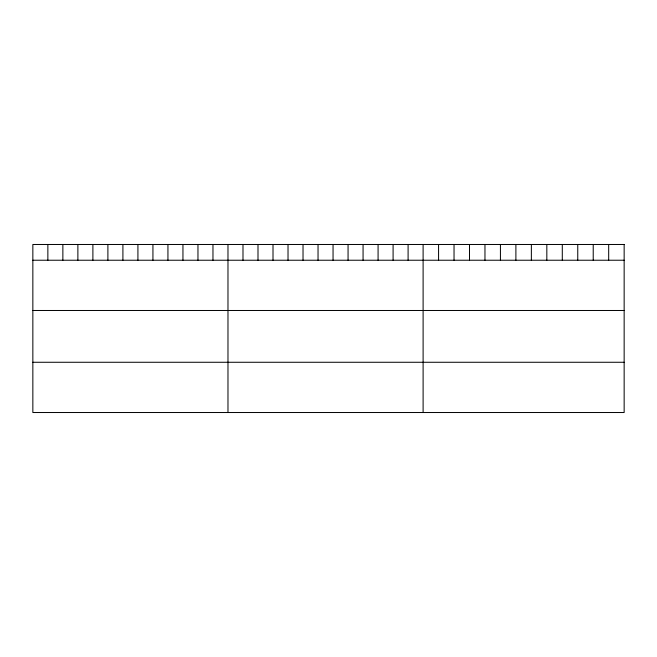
<?xml version="1.0" encoding="UTF-8"?>
<svg xmlns="http://www.w3.org/2000/svg" width="657" height="657" viewBox="0 0 657 657"><rect width="100%" height="100%" fill="white"/><g stroke="black" fill="none" stroke-linecap="round" stroke-linejoin="round"><path stroke-width="0.99" d="M32.85 260.229L624.15 260.229M32.85 310.482L624.15 310.482M32.85 362.27L624.15 362.27M608.686 244.478L608.686 260.229M593.222 244.478L593.222 260.229M577.758 244.478L577.758 260.229M562.293 244.478L562.293 260.229M546.829 244.478L546.829 260.229M531.365 244.478L531.365 260.229M515.893 244.478L515.893 260.229M500.429 244.478L500.429 260.229M484.965 244.478L484.965 260.229M469.5 244.478L469.5 260.229M454.036 244.478L454.036 260.229M438.572 244.478L438.572 260.229M423.108 244.478L423.108 412.522M408.096 244.478L408.096 260.229M393.091 244.478L393.091 260.229M378.079 244.478L378.079 260.229M363.066 244.478L363.066 260.229M348.062 244.478L348.062 260.229M333.05 244.478L333.05 260.229M318.037 244.478L318.037 260.229M303.025 244.478L303.025 260.229M288.021 244.478L288.021 260.229M273.008 244.478L273.008 260.229M257.996 244.478L257.996 260.229M242.991 244.478L242.991 260.229M227.979 244.478L227.979 412.522M212.967 244.478L212.967 260.229M197.962 244.478L197.962 260.229M182.95 244.478L182.95 260.229M167.937 244.478L167.937 260.229M152.933 244.478L152.933 260.229M137.921 244.478L137.921 260.229M122.908 244.478L122.908 260.229M107.896 244.478L107.896 260.229M92.892 244.478L92.892 260.229M77.879 244.478L77.879 260.229M62.867 244.478L62.867 260.229M47.862 244.478L47.862 260.229M624.15 244.478L32.85 244.478L32.85 412.522L624.15 412.522L624.15 244.478"/></g></svg>
